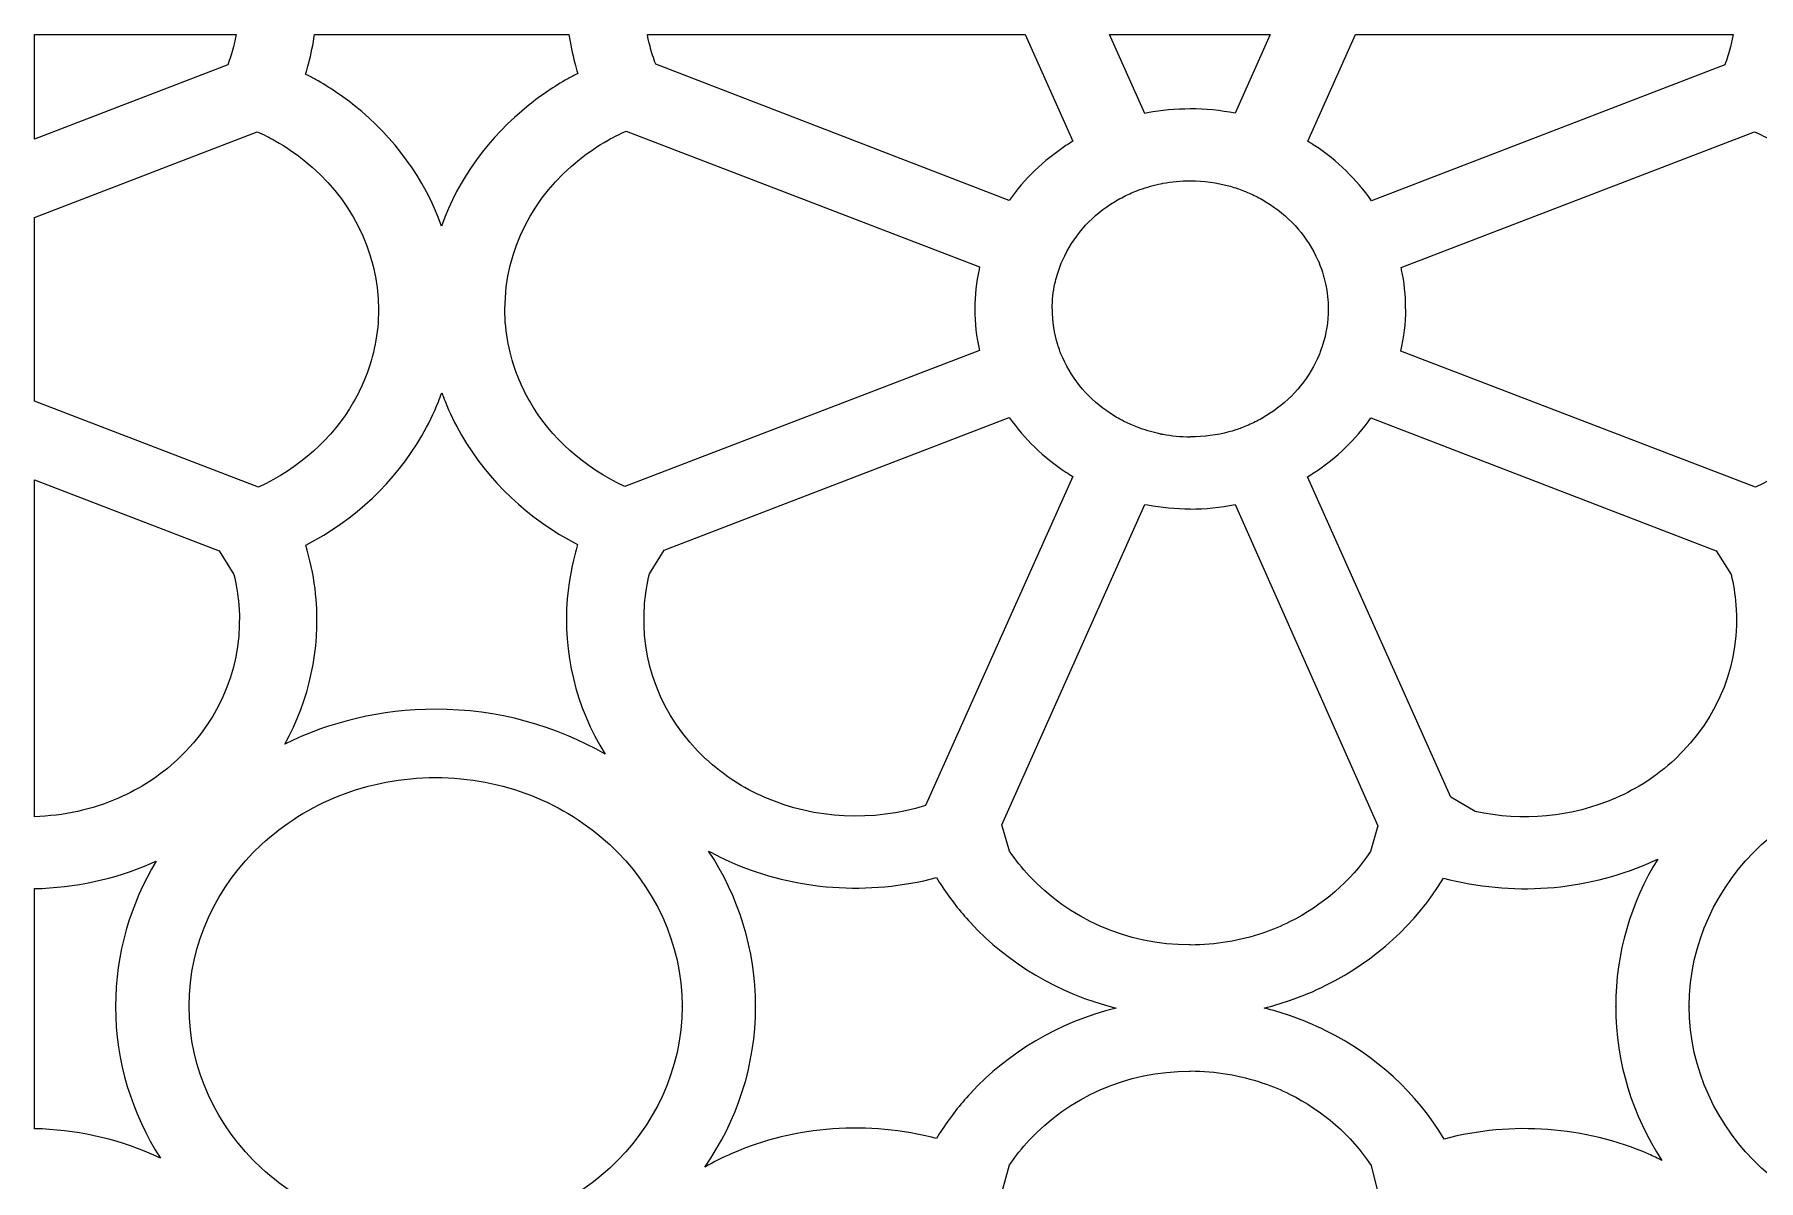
# Model space of a CAD drawing. Header units: millimetres. Extents: x -1200 to 1200, y -590 to 590.
# Drawn here: x -1200 to -592, y 186 to 590 of the extents above; entities that cross this region are included whole.
import ezdxf

# ---------------------------------------------------------------- set-up
doc = ezdxf.new("R2010")
doc.units = ezdxf.units.MM
doc.header["$MEASUREMENT"] = 0
doc.layers.add('Layer 1', color=7, linetype='Continuous')

msp = doc.modelspace()

# ---------------------------------------------------------------- linework, layer by layer
at = {"layer": 'Layer 1', "color": 250, "lineweight": 20}
for points, knots in [([(-1200.05, 552.9903), (-1200.05, 552.9903), (-1131.9126, 579.2144), (-1131.9126, 579.2144), (-1131.139, 581.3197), (-1130.4691, 583.4609), (-1129.9059, 585.6269), (-1129.5353, 587.0516), (-1129.2123, 588.5013), (-1128.9372, 589.9734), (-1128.9372, 589.9734), (-1200.05, 589.9734), (-1200.05, 589.9734), (-1200.05, 589.9734), (-1200.05, 552.9903), (-1200.05, 552.9903)], [0, 0, 0, 0, 0.2, 0.2, 0.2, 0.4, 0.4, 0.4, 0.6, 0.6, 0.6, 0.8, 0.8, 0.8, 1, 1, 1, 1]), ([(-1101.2956, 589.9734), (-1101.7817, 586.5628), (-1102.4741, 583.1216), (-1103.3728, 579.6663), (-1103.6901, 578.446), (-1104.0352, 577.2274), (-1104.4061, 576.0135), (-1103.2228, 575.398), (-1102.0486, 574.762), (-1100.8876, 574.1036), (-1096.0681, 571.3705), (-1091.5097, 568.2882), (-1087.2586, 564.898), (-1073.1604, 553.6556), (-1062.3872, 539.0274), (-1056.4719, 522.4078), (-1050.5744, 539.1216), (-1039.7696, 553.8334), (-1025.6065, 565.1276), (-1021.3548, 568.5182), (-1016.797, 571.6005), (-1011.9774, 574.3332), (-1010.8164, 574.9915), (-1009.6441, 575.6272), (-1008.4608, 576.2427), (-1008.8317, 577.4574), (-1009.1754, 578.676), (-1009.4927, 579.8968), (-1010.3711, 583.2744), (-1011.0525, 586.6383), (-1011.5368, 589.9734), (-1011.5368, 589.9734), (-1101.2956, 589.9734), (-1101.2956, 589.9734)], [0, 0, 0, 0, 0.09090909, 0.09090909, 0.09090909, 0.18181818, 0.18181818, 0.18181818, 0.27272727, 0.27272727, 0.27272727, 0.36363636, 0.36363636, 0.36363636, 0.45454545, 0.45454545, 0.45454545, 0.54545455, 0.54545455, 0.54545455, 0.63636364, 0.63636364, 0.63636364, 0.72727273, 0.72727273, 0.72727273, 0.81818182, 0.81818182, 0.81818182, 0.90909091, 0.90909091, 0.90909091, 1, 1, 1, 1]), ([(-980.9561, 579.4462), (-980.9561, 579.4462), (-856.2485, 531.4489), (-856.2485, 531.4489), (-850.9768, 538.9867), (-844.1769, 545.5482), (-836.25, 550.7576), (-835.4241, 551.3007), (-834.6049, 551.8198), (-833.787, 552.3175), (-833.787, 552.3175), (-850.66, 589.9734), (-850.66, 589.9734), (-850.66, 589.9734), (-983.8848, 589.9734), (-983.8848, 589.9734), (-983.6192, 588.5803), (-983.3109, 587.2073), (-982.9596, 585.857), (-982.3968, 583.6913), (-981.7296, 581.5514), (-980.9561, 579.4462)], [0, 0, 0, 0, 0.14285714, 0.14285714, 0.14285714, 0.28571429, 0.28571429, 0.28571429, 0.42857143, 0.42857143, 0.42857143, 0.57142857, 0.57142857, 0.57142857, 0.71428571, 0.71428571, 0.71428571, 0.85714286, 0.85714286, 0.85714286, 1, 1, 1, 1]), ([(-820.8621, 589.9734), (-820.8621, 589.9734), (-808.4472, 562.125), (-808.4472, 562.125), (-808.4472, 562.125), (-807.4632, 562.3096), (-807.4632, 562.3096), (-802.6031, 563.2189), (-797.5792, 563.6978), (-792.44, 563.6991), (-792.44, 563.6991), (-792.44, 563.7483), (-792.44, 563.7483), (-792.44, 563.7483), (-792.4253, 563.7483), (-792.4253, 563.7483), (-787.0587, 563.7483), (-781.7599, 563.2022), (-776.5921, 562.17), (-776.5921, 562.17), (-764.2436, 589.9734), (-764.2436, 589.9734), (-764.2436, 589.9734), (-820.8621, 589.9734), (-820.8621, 589.9734)], [0, 0, 0, 0, 0.125, 0.125, 0.125, 0.25, 0.25, 0.25, 0.375, 0.375, 0.375, 0.5, 0.5, 0.5, 0.625, 0.625, 0.625, 0.75, 0.75, 0.75, 0.875, 0.875, 0.875, 1, 1, 1, 1]), ([(-728.4845, 531.2643), (-728.4845, 531.2643), (-603.8973, 579.2144), (-603.8973, 579.2144), (-603.1236, 581.3197), (-602.4539, 583.4609), (-601.8906, 585.6269), (-601.5199, 587.0516), (-601.1969, 588.5013), (-600.9217, 589.9734), (-600.9217, 589.9734), (-734.0865, 589.9734), (-734.0865, 589.9734), (-734.0865, 589.9734), (-750.9732, 552.2871), (-750.9732, 552.2871), (-750.112, 551.7663), (-749.2659, 551.2339), (-748.4392, 550.6878), (-740.5312, 545.4673), (-733.7465, 538.8663), (-728.4845, 531.2643)], [0, 0, 0, 0, 0.14285714, 0.14285714, 0.14285714, 0.28571429, 0.28571429, 0.28571429, 0.42857143, 0.42857143, 0.42857143, 0.57142857, 0.57142857, 0.57142857, 0.71428571, 0.71428571, 0.71428571, 0.85714286, 0.85714286, 0.85714286, 1, 1, 1, 1]), ([(-1121.4682, 555.6688), (-1121.4682, 555.6688), (-1200.05, 525.4686), (-1200.05, 525.4686), (-1200.05, 525.4686), (-1200.05, 460.569), (-1200.05, 460.569), (-1200.05, 460.569), (-1121.0369, 430.3167), (-1121.0369, 430.3167), (-1106.7003, 436.8946), (-1094.9365, 447.437), (-1087.486, 460.3558), (-1085.9351, 463.0462), (-1084.5266, 465.9734), (-1083.2797, 469.1229), (-1080.3225, 476.5899), (-1078.7093, 484.5919), (-1078.7088, 492.8754), (-1078.7088, 492.8754), (-1078.7619, 492.8754), (-1078.7619, 492.8754), (-1078.7619, 492.8754), (-1078.7619, 492.8827), (-1078.7619, 492.8827), (-1078.7619, 513.9286), (-1088.9314, 532.7982), (-1105.0188, 545.6266), (-1108.1701, 548.1401), (-1111.5474, 550.4239), (-1115.1171, 552.4482), (-1117.1508, 553.6017), (-1119.271, 554.6755), (-1121.4682, 555.6688)], [0, 0, 0, 0, 0.09090909, 0.09090909, 0.09090909, 0.18181818, 0.18181818, 0.18181818, 0.27272727, 0.27272727, 0.27272727, 0.36363636, 0.36363636, 0.36363636, 0.45454545, 0.45454545, 0.45454545, 0.54545455, 0.54545455, 0.54545455, 0.63636364, 0.63636364, 0.63636364, 0.72727273, 0.72727273, 0.72727273, 0.81818182, 0.81818182, 0.81818182, 0.90909091, 0.90909091, 0.90909091, 1, 1, 1, 1]), ([(-866.7113, 507.9795), (-866.7113, 507.9795), (-991.3981, 555.8988), (-991.3981, 555.8988), (-993.596, 554.9055), (-995.714, 553.8313), (-997.7479, 552.6782), (-1001.3176, 550.6535), (-1004.6954, 548.3696), (-1007.8462, 545.8562), (-1023.9341, 533.0278), (-1034.1036, 514.1586), (-1034.1036, 493.1131), (-1034.1036, 493.1131), (-1034.1036, 493.105), (-1034.1036, 493.105), (-1034.1036, 493.105), (-1034.1567, 493.105), (-1034.1567, 493.105), (-1034.1562, 484.8224), (-1032.543, 476.8199), (-1029.5858, 469.3533), (-1028.3389, 466.2034), (-1026.9304, 463.2766), (-1025.3795, 460.5863), (-1017.9295, 447.667), (-1006.1666, 437.1241), (-991.829, 430.5459), (-991.829, 430.5459), (-866.7412, 478.4386), (-866.7412, 478.4386), (-867.8573, 483.244), (-868.4454, 488.1736), (-868.4454, 493.1654), (-868.4454, 493.1654), (-868.4454, 493.1791), (-868.4454, 493.1791), (-868.4454, 493.1791), (-868.3923, 493.1791), (-868.3923, 493.1791), (-868.391, 497.9369), (-867.8776, 502.5924), (-866.9022, 507.0968), (-866.9022, 507.0968), (-866.7113, 507.9795), (-866.7113, 507.9795)], [0, 0, 0, 0, 0.06666667, 0.06666667, 0.06666667, 0.13333333, 0.13333333, 0.13333333, 0.2, 0.2, 0.2, 0.26666667, 0.26666667, 0.26666667, 0.33333333, 0.33333333, 0.33333333, 0.4, 0.4, 0.4, 0.46666667, 0.46666667, 0.46666667, 0.53333333, 0.53333333, 0.53333333, 0.6, 0.6, 0.6, 0.66666667, 0.66666667, 0.66666667, 0.73333333, 0.73333333, 0.73333333, 0.8, 0.8, 0.8, 0.86666667, 0.86666667, 0.86666667, 0.93333333, 0.93333333, 0.93333333, 1, 1, 1, 1]), ([(-593.4529, 555.6688), (-593.4529, 555.6688), (-718.0613, 507.7799), (-718.0613, 507.7799), (-717.9603, 507.3679), (-717.8957, 507.1053), (-717.8713, 506.9901), (-717.8713, 506.9901), (-717.8713, 506.9404), (-717.8713, 506.9404), (-716.9462, 502.6254), (-716.4592, 498.026), (-716.4578, 493.1791), (-716.4578, 493.1791), (-716.4047, 493.1791), (-716.4047, 493.1791), (-716.4047, 493.1791), (-716.4047, 493.1654), (-716.4047, 493.1654), (-716.4047, 488.082), (-717.0072, 483.0812), (-718.147, 478.2244), (-718.147, 478.2244), (-593.0215, 430.3167), (-593.0215, 430.3167), (-578.6849, 436.8946), (-566.9211, 447.437), (-559.4707, 460.3558), (-557.9196, 463.0462), (-556.5112, 465.9734), (-555.2642, 469.1229), (-552.3072, 476.5899), (-550.6939, 484.5919), (-550.6934, 492.8754), (-550.6934, 492.8754), (-550.7465, 492.8754), (-550.7465, 492.8754), (-550.7465, 492.8754), (-550.7465, 492.8827), (-550.7465, 492.8827), (-550.7465, 513.9286), (-560.9159, 532.7982), (-577.0034, 545.6266), (-580.1547, 548.1401), (-583.5321, 550.4239), (-587.1018, 552.4482), (-589.1353, 553.6017), (-591.2555, 554.6755), (-593.4529, 555.6688)], [0, 0, 0, 0, 0.0625, 0.0625, 0.0625, 0.125, 0.125, 0.125, 0.1875, 0.1875, 0.1875, 0.25, 0.25, 0.25, 0.3125, 0.3125, 0.3125, 0.375, 0.375, 0.375, 0.4375, 0.4375, 0.4375, 0.5, 0.5, 0.5, 0.5625, 0.5625, 0.5625, 0.625, 0.625, 0.625, 0.6875, 0.6875, 0.6875, 0.75, 0.75, 0.75, 0.8125, 0.8125, 0.8125, 0.875, 0.875, 0.875, 0.9375, 0.9375, 0.9375, 1, 1, 1, 1]), ([(-838.361, 478.1927), (-838.2142, 477.8038), (-838.0643, 477.4226), (-837.9117, 477.0499), (-837.9117, 477.0499), (-837.3922, 475.887), (-837.3922, 475.887), (-833.8293, 467.9098), (-827.934, 461.1058), (-820.522, 456.2344), (-819.1877, 455.3577), (-817.6682, 454.4792), (-815.971, 453.6049), (-814.6437, 452.9213), (-813.1845, 452.26), (-811.5957, 451.6303), (-811.5957, 451.6303), (-811.5454, 451.6111), (-811.5454, 451.6111), (-811.5454, 451.6111), (-811.4901, 451.5897), (-811.4901, 451.5897), (-811.4901, 451.5897), (-811.0665, 451.4265), (-811.0665, 451.4265), (-808.6926, 450.5111), (-806.2052, 449.7624), (-803.6249, 449.1992), (-802.3503, 448.9207), (-802.3803, 448.9053), (-802.1136, 448.8556), (-798.9913, 448.2714), (-795.7557, 447.9634), (-792.44, 447.963), (-792.44, 447.963), (-792.44, 448.0127), (-792.44, 448.0127), (-792.44, 448.0127), (-792.4253, 448.0127), (-792.4253, 448.0127), (-787.5845, 448.0127), (-783.0221, 448.623), (-778.8148, 449.7585), (-778.0739, 449.9586), (-777.2422, 450.2091), (-776.3217, 450.5081), (-775.6546, 450.7253), (-775.0125, 450.9484), (-774.3934, 451.1763), (-774.3934, 451.1763), (-773.8739, 451.3832), (-773.8739, 451.3832), (-773.8739, 451.3832), (-773.8671, 451.3858), (-773.8671, 451.3858), (-773.8671, 451.3858), (-773.7604, 451.4355), (-773.7604, 451.4355), (-772.1154, 452.0707), (-770.4998, 452.7963), (-768.9235, 453.6045), (-767.3808, 454.3952), (-765.8815, 455.2681), (-764.4338, 456.2152), (-756.9941, 461.0827), (-751.0946, 467.8246), (-747.5443, 475.6904), (-747.5443, 475.6904), (-747.4944, 475.8001), (-747.4944, 475.8001), (-747.4944, 475.8001), (-747.4958, 475.8005), (-747.4958, 475.8005), (-747.159, 476.5509), (-746.8439, 477.3082), (-746.5538, 478.0694), (-746.2155, 478.9556), (-745.9379, 479.7385), (-745.7252, 480.411), (-744.4691, 484.3799), (-743.7936, 488.6572), (-743.7936, 493.1654), (-743.7936, 493.1654), (-743.7936, 493.1791), (-743.7936, 493.1791), (-743.7936, 493.1791), (-743.7402, 493.1791), (-743.7402, 493.1791), (-743.7407, 496.0694), (-744.0773, 499.0318), (-744.7163, 502.0253), (-744.7163, 502.0253), (-744.726, 502.0232), (-744.726, 502.0232), (-744.726, 502.0232), (-745.0318, 503.4555), (-745.0318, 503.4555), (-745.6306, 505.849), (-746.413, 508.126), (-747.3592, 510.2698), (-747.3592, 510.2698), (-747.3951, 510.3521), (-747.3951, 510.3521), (-750.9175, 518.2915), (-756.8174, 525.1033), (-764.2737, 530.0265), (-765.7541, 531.0039), (-767.2591, 531.8901), (-768.7791, 532.6761), (-770.1313, 533.3751), (-771.7515, 534.0947), (-773.6373, 534.8289), (-773.6373, 534.8289), (-773.6252, 534.8546), (-773.6252, 534.8546), (-773.6252, 534.8546), (-775.3793, 535.5056), (-775.3793, 535.5056), (-775.6884, 535.6127), (-776.0016, 535.719), (-776.3214, 535.823), (-777.2417, 536.122), (-778.0734, 536.3726), (-778.8143, 536.5726), (-783.0221, 537.7081), (-787.5845, 538.3185), (-792.4253, 538.3185), (-792.4253, 538.3185), (-792.44, 538.3185), (-792.44, 538.3185), (-792.44, 538.3185), (-792.44, 538.3682), (-792.44, 538.3682), (-795.7552, 538.3677), (-798.9905, 538.0598), (-802.1136, 537.4751), (-802.4015, 537.4216), (-802.341, 537.4121), (-803.6249, 537.132), (-806.2047, 536.5692), (-808.6926, 535.8196), (-811.067, 534.9043), (-811.067, 534.9043), (-811.2857, 534.8199), (-811.2857, 534.8199), (-812.9954, 534.1534), (-814.5584, 533.4535), (-815.9719, 532.7258), (-817.6686, 531.852), (-819.1882, 530.9731), (-820.5223, 530.0963), (-827.934, 525.2249), (-833.8288, 518.4213), (-837.3922, 510.4437), (-837.3922, 510.4437), (-837.896, 509.3164), (-837.896, 509.3164), (-838.6396, 507.4972), (-839.2726, 505.5659), (-839.7873, 503.5288), (-840.091, 502.3282), (-840.0997, 502.3851), (-840.155, 502.1303), (-840.7798, 499.2429), (-841.1096, 496.2489), (-841.11, 493.1791), (-841.11, 493.1791), (-841.0565, 493.1791), (-841.0565, 493.1791), (-841.0565, 493.1791), (-841.0565, 493.1654), (-841.0565, 493.1654), (-841.0565, 488.6662), (-840.3967, 484.4236), (-839.17, 480.5104), (-838.9547, 479.8225), (-838.6835, 479.0472), (-838.361, 478.1927)], [0, 0, 0, 0, 0.01694915, 0.01694915, 0.01694915, 0.03389831, 0.03389831, 0.03389831, 0.05084746, 0.05084746, 0.05084746, 0.06779661, 0.06779661, 0.06779661, 0.08474576, 0.08474576, 0.08474576, 0.10169492, 0.10169492, 0.10169492, 0.11864407, 0.11864407, 0.11864407, 0.13559322, 0.13559322, 0.13559322, 0.15254237, 0.15254237, 0.15254237, 0.16949153, 0.16949153, 0.16949153, 0.18644068, 0.18644068, 0.18644068, 0.20338983, 0.20338983, 0.20338983, 0.22033898, 0.22033898, 0.22033898, 0.23728814, 0.23728814, 0.23728814, 0.25423729, 0.25423729, 0.25423729, 0.27118644, 0.27118644, 0.27118644, 0.28813559, 0.28813559, 0.28813559, 0.30508475, 0.30508475, 0.30508475, 0.3220339, 0.3220339, 0.3220339, 0.33898305, 0.33898305, 0.33898305, 0.3559322, 0.3559322, 0.3559322, 0.37288136, 0.37288136, 0.37288136, 0.38983051, 0.38983051, 0.38983051, 0.40677966, 0.40677966, 0.40677966, 0.42372881, 0.42372881, 0.42372881, 0.44067797, 0.44067797, 0.44067797, 0.45762712, 0.45762712, 0.45762712, 0.47457627, 0.47457627, 0.47457627, 0.49152542, 0.49152542, 0.49152542, 0.50847458, 0.50847458, 0.50847458, 0.52542373, 0.52542373, 0.52542373, 0.54237288, 0.54237288, 0.54237288, 0.55932203, 0.55932203, 0.55932203, 0.57627119, 0.57627119, 0.57627119, 0.59322034, 0.59322034, 0.59322034, 0.61016949, 0.61016949, 0.61016949, 0.62711864, 0.62711864, 0.62711864, 0.6440678, 0.6440678, 0.6440678, 0.66101695, 0.66101695, 0.66101695, 0.6779661, 0.6779661, 0.6779661, 0.69491525, 0.69491525, 0.69491525, 0.71186441, 0.71186441, 0.71186441, 0.72881356, 0.72881356, 0.72881356, 0.74576271, 0.74576271, 0.74576271, 0.76271186, 0.76271186, 0.76271186, 0.77966102, 0.77966102, 0.77966102, 0.79661017, 0.79661017, 0.79661017, 0.81355932, 0.81355932, 0.81355932, 0.83050847, 0.83050847, 0.83050847, 0.84745763, 0.84745763, 0.84745763, 0.86440678, 0.86440678, 0.86440678, 0.88135593, 0.88135593, 0.88135593, 0.89830508, 0.89830508, 0.89830508, 0.91525424, 0.91525424, 0.91525424, 0.93220339, 0.93220339, 0.93220339, 0.94915254, 0.94915254, 0.94915254, 0.96610169, 0.96610169, 0.96610169, 0.98305085, 0.98305085, 0.98305085, 1, 1, 1, 1]), ([(-1056.3908, 463.6214), (-1056.7736, 462.5317), (-1057.1787, 461.4523), (-1057.6027, 460.3815), (-1059.185, 456.3861), (-1061.1313, 452.3941), (-1063.4145, 448.4359), (-1072.7522, 432.2425), (-1087.0261, 418.8062), (-1104.3918, 409.8071), (-1104.0264, 408.609), (-1103.6855, 407.4084), (-1103.3728, 406.2044), (-1102.0165, 400.9895), (-1101.1297, 395.8071), (-1100.7136, 390.7126), (-1099.2845, 373.2064), (-1102.9737, 355.4744), (-1111.8052, 339.619), (-1095.9578, 347.4852), (-1077.8406, 351.9489), (-1058.5867, 351.9493), (-1058.5867, 351.9493), (-1058.5867, 351.9964), (-1058.5867, 351.9964), (-1058.5867, 351.9964), (-1058.5834, 351.9964), (-1058.5834, 351.9964), (-1058.5834, 351.9964), (-1058.5766, 351.9964), (-1058.5766, 351.9964), (-1058.5766, 351.9964), (-1058.5766, 351.9493), (-1058.5766, 351.9493), (-1036.6183, 351.948), (-1016.1354, 346.1437), (-998.8163, 336.1054), (-1009.2571, 352.8963), (-1013.6927, 372.0567), (-1012.1519, 390.9413), (-1011.7367, 396.035), (-1010.8495, 401.2174), (-1009.4937, 406.4331), (-1009.181, 407.638), (-1008.8428, 408.8386), (-1008.4773, 410.0375), (-1025.8416, 419.0371), (-1040.1133, 432.4729), (-1049.451, 448.6655), (-1051.7342, 452.6245), (-1053.6805, 456.6161), (-1055.2628, 460.612), (-1055.6568, 461.6074), (-1056.0323, 462.6101), (-1056.3908, 463.6214)], [0, 0, 0, 0, 0.05555556, 0.05555556, 0.05555556, 0.11111111, 0.11111111, 0.11111111, 0.16666667, 0.16666667, 0.16666667, 0.22222222, 0.22222222, 0.22222222, 0.27777778, 0.27777778, 0.27777778, 0.33333333, 0.33333333, 0.33333333, 0.38888889, 0.38888889, 0.38888889, 0.44444444, 0.44444444, 0.44444444, 0.5, 0.5, 0.5, 0.55555556, 0.55555556, 0.55555556, 0.61111111, 0.61111111, 0.61111111, 0.66666667, 0.66666667, 0.66666667, 0.72222222, 0.72222222, 0.72222222, 0.77777778, 0.77777778, 0.77777778, 0.83333333, 0.83333333, 0.83333333, 0.88888889, 0.88888889, 0.88888889, 0.94444444, 0.94444444, 0.94444444, 1, 1, 1, 1]), ([(-977.9298, 408.0496), (-977.9298, 408.0496), (-983.152, 399.7199), (-983.152, 399.7199), (-983.9971, 396.2924), (-984.5697, 392.7257), (-984.8695, 389.0533), (-986.4767, 369.3587), (-979.3243, 349.3249), (-963.3426, 334.4898), (-963.3426, 334.4898), (-963.2895, 334.4898), (-963.2895, 334.4898), (-963.2895, 334.4898), (-963.2767, 334.4778), (-963.2767, 334.4778), (-963.2767, 334.4778), (-963.3035, 334.4529), (-963.3035, 334.4529), (-960.13, 331.5103), (-956.8162, 328.9288), (-953.4015, 326.7079), (-949.9895, 324.4879), (-946.3242, 322.5308), (-942.4579, 320.8419), (-924.7531, 313.1059), (-904.3546, 312.1751), (-885.766, 318.0064), (-885.766, 318.0064), (-833.787, 434.011), (-833.787, 434.011), (-834.6044, 434.5088), (-835.4241, 435.03), (-836.2495, 435.5732), (-844.1773, 440.7829), (-850.9782, 447.3423), (-856.2499, 454.8809), (-856.2499, 454.8809), (-977.9298, 408.0496), (-977.9298, 408.0496)], [0, 0, 0, 0, 0.07692308, 0.07692308, 0.07692308, 0.15384615, 0.15384615, 0.15384615, 0.23076923, 0.23076923, 0.23076923, 0.30769231, 0.30769231, 0.30769231, 0.38461538, 0.38461538, 0.38461538, 0.46153846, 0.46153846, 0.46153846, 0.53846154, 0.53846154, 0.53846154, 0.61538462, 0.61538462, 0.61538462, 0.69230769, 0.69230769, 0.69230769, 0.76923077, 0.76923077, 0.76923077, 0.84615385, 0.84615385, 0.84615385, 0.92307692, 0.92307692, 0.92307692, 1, 1, 1, 1]), ([(-606.92, 407.8196), (-606.92, 407.8196), (-728.7216, 454.698), (-728.7216, 454.698), (-734.0131, 447.1603), (-740.8062, 440.6227), (-748.7063, 435.4537), (-749.5012, 434.9332), (-750.3098, 434.4257), (-751.1292, 433.9322), (-751.1292, 433.9322), (-700.5152, 320.9768), (-700.5152, 320.9768), (-700.5152, 320.9768), (-691.9391, 315.8827), (-691.9391, 315.8827), (-675.3693, 312.2895), (-657.8527, 313.8576), (-642.3927, 320.6128), (-638.5258, 322.3021), (-634.8598, 324.2587), (-631.4487, 326.4783), (-628.0334, 328.6992), (-624.7198, 331.2799), (-621.5468, 334.2225), (-621.5468, 334.2225), (-621.5736, 334.2473), (-621.5736, 334.2473), (-621.5736, 334.2473), (-621.5606, 334.2589), (-621.5606, 334.2589), (-605.547, 349.1262), (-598.3748, 369.1587), (-599.9807, 388.825), (-600.2806, 392.4962), (-600.8544, 396.0628), (-601.7, 399.489), (-601.7, 399.489), (-606.92, 407.8196), (-606.92, 407.8196)], [0, 0, 0, 0, 0.07692308, 0.07692308, 0.07692308, 0.15384615, 0.15384615, 0.15384615, 0.23076923, 0.23076923, 0.23076923, 0.30769231, 0.30769231, 0.30769231, 0.38461538, 0.38461538, 0.38461538, 0.46153846, 0.46153846, 0.46153846, 0.53846154, 0.53846154, 0.53846154, 0.61538462, 0.61538462, 0.61538462, 0.69230769, 0.69230769, 0.69230769, 0.76923077, 0.76923077, 0.76923077, 0.84615385, 0.84615385, 0.84615385, 0.92307692, 0.92307692, 0.92307692, 1, 1, 1, 1]), ([(-1134.9352, 407.8196), (-1134.9352, 407.8196), (-1200.05, 432.8806), (-1200.05, 432.8806), (-1200.05, 432.8806), (-1200.05, 314.0433), (-1200.05, 314.0433), (-1189.8601, 314.3399), (-1179.758, 316.5274), (-1170.4081, 320.6128), (-1166.5413, 322.3021), (-1162.875, 324.2587), (-1159.464, 326.4783), (-1156.0488, 328.6992), (-1152.7351, 331.2799), (-1149.562, 334.2225), (-1149.562, 334.2225), (-1149.5888, 334.2473), (-1149.5888, 334.2473), (-1149.5888, 334.2473), (-1149.576, 334.2589), (-1149.576, 334.2589), (-1133.5624, 349.1262), (-1126.3901, 369.1587), (-1127.996, 388.825), (-1128.2958, 392.4962), (-1128.8697, 396.0628), (-1129.7154, 399.489), (-1129.7154, 399.489), (-1134.9352, 407.8196), (-1134.9352, 407.8196)], [0, 0, 0, 0, 0.1, 0.1, 0.1, 0.2, 0.2, 0.2, 0.3, 0.3, 0.3, 0.4, 0.4, 0.4, 0.5, 0.5, 0.5, 0.6, 0.6, 0.6, 0.7, 0.7, 0.7, 0.8, 0.8, 0.8, 0.9, 0.9, 0.9, 1, 1, 1, 1]), ([(-728.8563, 301.7256), (-728.8563, 301.7256), (-726.2402, 310.7895), (-726.2402, 310.7895), (-726.2402, 310.7895), (-776.5921, 424.1599), (-776.5921, 424.1599), (-781.7599, 423.1268), (-787.0582, 422.5828), (-792.4253, 422.5828), (-792.4253, 422.5828), (-792.44, 422.5828), (-792.44, 422.5828), (-792.44, 422.5828), (-792.44, 422.6321), (-792.44, 422.6321), (-797.5787, 422.6334), (-802.6031, 423.1122), (-807.4632, 424.0211), (-807.4632, 424.0211), (-808.4468, 424.2057), (-808.4468, 424.2057), (-808.4468, 424.2057), (-858.8493, 311.1484), (-858.8493, 311.1484), (-858.8493, 311.1484), (-856.1266, 301.9034), (-856.1266, 301.9034), (-854.059, 298.837), (-851.75, 295.9273), (-849.2265, 293.1997), (-835.4098, 278.2626), (-815.0866, 268.8214), (-792.4193, 268.8214), (-792.4193, 268.8214), (-792.411, 268.8214), (-792.411, 268.8214), (-792.411, 268.8214), (-792.411, 268.7717), (-792.411, 268.7717), (-783.4899, 268.7722), (-774.8719, 270.2705), (-766.8291, 273.0152), (-763.4369, 274.1734), (-760.2847, 275.4802), (-757.3866, 276.9211), (-745.7534, 282.704), (-735.9114, 291.2873), (-728.8563, 301.7256)], [0, 0, 0, 0, 0.0625, 0.0625, 0.0625, 0.125, 0.125, 0.125, 0.1875, 0.1875, 0.1875, 0.25, 0.25, 0.25, 0.3125, 0.3125, 0.3125, 0.375, 0.375, 0.375, 0.4375, 0.4375, 0.4375, 0.5, 0.5, 0.5, 0.5625, 0.5625, 0.5625, 0.625, 0.625, 0.625, 0.6875, 0.6875, 0.6875, 0.75, 0.75, 0.75, 0.8125, 0.8125, 0.8125, 0.875, 0.875, 0.875, 0.9375, 0.9375, 0.9375, 1, 1, 1, 1]), ([(-971.7018, 247.1523), (-971.7018, 247.1523), (-971.7018, 247.1553), (-971.7018, 247.1553), (-971.7018, 247.1553), (-971.6511, 247.1553), (-971.6511, 247.1553), (-971.6516, 269.3949), (-981.3984, 289.5645), (-997.1524, 304.1911), (-1012.9047, 318.8168), (-1034.6258, 327.8657), (-1058.5766, 327.8669), (-1058.5766, 327.8669), (-1058.5766, 327.8198), (-1058.5766, 327.8198), (-1058.5766, 327.8198), (-1058.5834, 327.8198), (-1058.5834, 327.8198), (-1058.5834, 327.8198), (-1058.5867, 327.8198), (-1058.5867, 327.8198), (-1058.5867, 327.8198), (-1058.5867, 327.8669), (-1058.5867, 327.8669), (-1082.5392, 327.8665), (-1104.2631, 318.8168), (-1120.0165, 304.1894), (-1135.7684, 289.5632), (-1145.5144, 269.3958), (-1145.5158, 247.1587), (-1145.5158, 247.1587), (-1145.4651, 247.1587), (-1145.4651, 247.1587), (-1145.4651, 247.1587), (-1145.4651, 247.1523), (-1145.4651, 247.1523), (-1145.4651, 247.1523), (-1145.4651, 247.1493), (-1145.4651, 247.1493), (-1145.4651, 247.1493), (-1145.5158, 247.1493), (-1145.5158, 247.1493), (-1145.5153, 224.91), (-1135.7684, 204.7405), (-1120.0141, 190.1139), (-1104.2617, 175.4886), (-1082.5406, 166.4397), (-1058.5904, 166.4385), (-1058.5904, 166.4385), (-1058.5904, 166.4856), (-1058.5904, 166.4856), (-1058.5904, 166.4856), (-1058.5834, 166.4856), (-1058.5834, 166.4856), (-1058.5834, 166.4856), (-1058.5802, 166.4856), (-1058.5802, 166.4856), (-1058.5802, 166.4856), (-1058.5802, 166.4385), (-1058.5802, 166.4385), (-1034.6272, 166.4389), (-1012.9038, 175.4886), (-997.15, 190.1156), (-981.3976, 204.7417), (-971.6524, 224.9087), (-971.6511, 247.1458), (-971.6511, 247.1458), (-971.7018, 247.1458), (-971.7018, 247.1458), (-971.7018, 247.1458), (-971.7018, 247.1523), (-971.7018, 247.1523)], [0, 0, 0, 0, 0.04166667, 0.04166667, 0.04166667, 0.08333333, 0.08333333, 0.08333333, 0.125, 0.125, 0.125, 0.16666667, 0.16666667, 0.16666667, 0.20833333, 0.20833333, 0.20833333, 0.25, 0.25, 0.25, 0.29166667, 0.29166667, 0.29166667, 0.33333333, 0.33333333, 0.33333333, 0.375, 0.375, 0.375, 0.41666667, 0.41666667, 0.41666667, 0.45833333, 0.45833333, 0.45833333, 0.5, 0.5, 0.5, 0.54166667, 0.54166667, 0.54166667, 0.58333333, 0.58333333, 0.58333333, 0.625, 0.625, 0.625, 0.66666667, 0.66666667, 0.66666667, 0.70833333, 0.70833333, 0.70833333, 0.75, 0.75, 0.75, 0.79166667, 0.79166667, 0.79166667, 0.83333333, 0.83333333, 0.83333333, 0.875, 0.875, 0.875, 0.91666667, 0.91666667, 0.91666667, 0.95833333, 0.95833333, 0.95833333, 1, 1, 1, 1]), ([(-442.6111, 247.1523), (-442.6111, 247.1523), (-442.6111, 247.1553), (-442.6111, 247.1553), (-442.6111, 247.1553), (-442.5604, 247.1553), (-442.5604, 247.1553), (-442.5609, 269.3949), (-452.3078, 289.5645), (-468.0616, 304.1911), (-483.814, 318.8168), (-505.5351, 327.8657), (-529.4858, 327.8669), (-529.4858, 327.8669), (-529.4858, 327.8198), (-529.4858, 327.8198), (-529.4858, 327.8198), (-529.4928, 327.8198), (-529.4928, 327.8198), (-529.4928, 327.8198), (-529.496, 327.8198), (-529.496, 327.8198), (-529.496, 327.8198), (-529.496, 327.8669), (-529.496, 327.8669), (-553.4485, 327.8665), (-575.1724, 318.8168), (-590.9257, 304.1894), (-606.6778, 289.5632), (-616.4238, 269.3958), (-616.425, 247.1587), (-616.425, 247.1587), (-616.3743, 247.1587), (-616.3743, 247.1587), (-616.3743, 247.1587), (-616.3743, 247.1523), (-616.3743, 247.1523), (-616.3743, 247.1523), (-616.3743, 247.1493), (-616.3743, 247.1493), (-616.3743, 247.1493), (-616.425, 247.1493), (-616.425, 247.1493), (-616.4246, 224.91), (-606.6778, 204.7405), (-590.9233, 190.1139), (-575.171, 175.4886), (-553.4499, 166.4397), (-529.4996, 166.4385), (-529.4996, 166.4385), (-529.4996, 166.4856), (-529.4996, 166.4856), (-529.4996, 166.4856), (-529.4928, 166.4856), (-529.4928, 166.4856), (-529.4928, 166.4856), (-529.4895, 166.4856), (-529.4895, 166.4856), (-529.4895, 166.4856), (-529.4895, 166.4385), (-529.4895, 166.4385), (-505.5365, 166.4389), (-483.813, 175.4886), (-468.0592, 190.1156), (-452.3069, 204.7417), (-442.5618, 224.9087), (-442.5604, 247.1458), (-442.5604, 247.1458), (-442.6111, 247.1458), (-442.6111, 247.1458), (-442.6111, 247.1458), (-442.6111, 247.1523), (-442.6111, 247.1523)], [0, 0, 0, 0, 0.04166667, 0.04166667, 0.04166667, 0.08333333, 0.08333333, 0.08333333, 0.125, 0.125, 0.125, 0.16666667, 0.16666667, 0.16666667, 0.20833333, 0.20833333, 0.20833333, 0.25, 0.25, 0.25, 0.29166667, 0.29166667, 0.29166667, 0.33333333, 0.33333333, 0.33333333, 0.375, 0.375, 0.375, 0.41666667, 0.41666667, 0.41666667, 0.45833333, 0.45833333, 0.45833333, 0.5, 0.5, 0.5, 0.54166667, 0.54166667, 0.54166667, 0.58333333, 0.58333333, 0.58333333, 0.625, 0.625, 0.625, 0.66666667, 0.66666667, 0.66666667, 0.70833333, 0.70833333, 0.70833333, 0.75, 0.75, 0.75, 0.79166667, 0.79166667, 0.79166667, 0.83333333, 0.83333333, 0.83333333, 0.875, 0.875, 0.875, 0.91666667, 0.91666667, 0.91666667, 0.95833333, 0.95833333, 0.95833333, 1, 1, 1, 1]), ([(-1157.0877, 298.4078), (-1157.6395, 298.1546), (-1158.1926, 297.9079), (-1158.7467, 297.6659), (-1171.7797, 291.9713), (-1185.8697, 288.9772), (-1200.05, 288.6744), (-1200.05, 288.6744), (-1200.05, 203.978), (-1200.05, 203.978), (-1185.8696, 203.6761), (-1171.7796, 200.6823), (-1158.7467, 194.9878), (-1157.7073, 194.5338), (-1156.6693, 194.0584), (-1155.6377, 193.5649), (-1165.6804, 209.2349), (-1171.453, 227.5597), (-1171.4535, 247.1493), (-1171.4535, 247.1493), (-1171.5042, 247.1493), (-1171.5042, 247.1493), (-1171.5042, 247.1493), (-1171.5042, 247.1523), (-1171.5042, 247.1523), (-1171.5042, 247.1523), (-1171.5042, 247.1587), (-1171.5042, 247.1587), (-1171.5042, 247.1587), (-1171.4535, 247.1587), (-1171.4535, 247.1587), (-1171.452, 265.7841), (-1166.233, 283.2638), (-1157.0877, 298.4078)], [0, 0, 0, 0, 0.09090909, 0.09090909, 0.09090909, 0.18181818, 0.18181818, 0.18181818, 0.27272727, 0.27272727, 0.27272727, 0.36363636, 0.36363636, 0.36363636, 0.45454545, 0.45454545, 0.45454545, 0.54545455, 0.54545455, 0.54545455, 0.63636364, 0.63636364, 0.63636364, 0.72727273, 0.72727273, 0.72727273, 0.81818182, 0.81818182, 0.81818182, 0.90909091, 0.90909091, 0.90909091, 1, 1, 1, 1]), ([(-963.5876, 190.4716), (-960.4736, 192.2393), (-957.3135, 193.8219), (-954.1188, 195.2179), (-931.5465, 205.0797), (-905.8082, 206.8418), (-881.917, 200.5493), (-881.2661, 201.6257), (-880.5921, 202.6931), (-879.8975, 203.7493), (-876.9536, 208.2241), (-873.634, 212.4564), (-869.9821, 216.4034), (-856.6106, 230.8595), (-838.7932, 241.5467), (-818.5489, 246.5556), (-838.7932, 251.5645), (-856.6106, 262.2543), (-869.9821, 276.7104), (-873.634, 280.6574), (-876.9536, 284.8897), (-879.8975, 289.3645), (-880.5921, 290.4207), (-881.2666, 291.4864), (-881.917, 292.5628), (-905.8082, 286.2698), (-931.5475, 288.0328), (-954.1193, 297.8951), (-956.8725, 299.0978), (-959.5998, 300.4381), (-962.2945, 301.9171), (-951.779, 285.9901), (-945.7139, 267.2383), (-945.7134, 247.1553), (-945.7134, 247.1553), (-945.6627, 247.1553), (-945.6627, 247.1553), (-945.6627, 247.1553), (-945.6627, 247.1523), (-945.6627, 247.1523), (-945.6627, 247.1523), (-945.6627, 247.1458), (-945.6627, 247.1458), (-945.6627, 247.1458), (-945.7134, 247.1458), (-945.7134, 247.1458), (-945.7149, 226.2541), (-952.2777, 206.8003), (-963.5876, 190.4716)], [0, 0, 0, 0, 0.0625, 0.0625, 0.0625, 0.125, 0.125, 0.125, 0.1875, 0.1875, 0.1875, 0.25, 0.25, 0.25, 0.3125, 0.3125, 0.3125, 0.375, 0.375, 0.375, 0.4375, 0.4375, 0.4375, 0.5, 0.5, 0.5, 0.5625, 0.5625, 0.5625, 0.625, 0.625, 0.625, 0.6875, 0.6875, 0.6875, 0.75, 0.75, 0.75, 0.8125, 0.8125, 0.8125, 0.875, 0.875, 0.875, 0.9375, 0.9375, 0.9375, 1, 1, 1, 1]), ([(-627.5679, 299.1124), (-628.618, 298.6091), (-629.6735, 298.1281), (-630.7313, 297.6659), (-653.352, 287.7822), (-679.1563, 286.0312), (-703.0912, 292.3731), (-712.7833, 276.3587), (-727.1946, 263.1979), (-744.5483, 254.5709), (-748.8115, 252.4511), (-753.111, 250.644), (-757.4144, 249.1748), (-760.334, 248.1781), (-763.3215, 247.303), (-766.3668, 246.556), (-763.3215, 245.809), (-760.334, 244.9357), (-757.4144, 243.939), (-753.111, 242.4698), (-748.8115, 240.6627), (-744.5483, 238.5429), (-727.0512, 229.8444), (-712.5448, 216.5341), (-702.8524, 200.3407), (-678.9842, 206.6075), (-653.2763, 204.8385), (-630.7313, 194.9878), (-629.1632, 194.303), (-627.6021, 193.5718), (-626.052, 192.7969), (-636.4006, 208.6348), (-642.3623, 227.2393), (-642.3627, 247.1493), (-642.3627, 247.1493), (-642.4134, 247.1493), (-642.4134, 247.1493), (-642.4134, 247.1493), (-642.4134, 247.1523), (-642.4134, 247.1523), (-642.4134, 247.1523), (-642.4134, 247.1587), (-642.4134, 247.1587), (-642.4134, 247.1587), (-642.3627, 247.1587), (-642.3627, 247.1587), (-642.3613, 266.0737), (-636.9795, 283.8069), (-627.5679, 299.1124)], [0, 0, 0, 0, 0.0625, 0.0625, 0.0625, 0.125, 0.125, 0.125, 0.1875, 0.1875, 0.1875, 0.25, 0.25, 0.25, 0.3125, 0.3125, 0.3125, 0.375, 0.375, 0.375, 0.4375, 0.4375, 0.4375, 0.5, 0.5, 0.5, 0.5625, 0.5625, 0.5625, 0.625, 0.625, 0.625, 0.6875, 0.6875, 0.6875, 0.75, 0.75, 0.75, 0.8125, 0.8125, 0.8125, 0.875, 0.875, 0.875, 0.9375, 0.9375, 0.9375, 1, 1, 1, 1]), ([(-726.3887, 181.9889), (-726.3887, 181.9889), (-728.6122, 191.0237), (-728.6122, 191.0237), (-735.6835, 201.6265), (-745.6182, 210.3421), (-757.3866, 216.1927), (-760.2842, 217.6332), (-763.4369, 218.9404), (-766.8291, 220.0986), (-774.8719, 222.8433), (-783.4899, 224.3416), (-792.411, 224.3421), (-792.411, 224.3421), (-792.411, 224.2924), (-792.411, 224.2924), (-792.411, 224.2924), (-792.4193, 224.2924), (-792.4193, 224.2924), (-815.0866, 224.2924), (-835.4098, 214.8512), (-849.2265, 199.9141), (-851.7496, 197.1869), (-854.0585, 194.2764), (-856.1256, 191.2104), (-856.1256, 191.2104), (-858.8073, 181.8729), (-858.8073, 181.8729), (-858.8073, 181.8729), (-808.4472, 68.908), (-808.4472, 68.908), (-808.4472, 68.908), (-807.4632, 69.0927), (-807.4632, 69.0927), (-802.6031, 70.002), (-797.5792, 70.4809), (-792.44, 70.4822), (-792.44, 70.4822), (-792.44, 70.5314), (-792.44, 70.5314), (-792.44, 70.5314), (-792.4253, 70.5314), (-792.4253, 70.5314), (-787.0587, 70.5314), (-781.7599, 69.9853), (-776.5921, 68.953), (-776.5921, 68.953), (-726.3887, 181.9889), (-726.3887, 181.9889)], [0, 0, 0, 0, 0.0625, 0.0625, 0.0625, 0.125, 0.125, 0.125, 0.1875, 0.1875, 0.1875, 0.25, 0.25, 0.25, 0.3125, 0.3125, 0.3125, 0.375, 0.375, 0.375, 0.4375, 0.4375, 0.4375, 0.5, 0.5, 0.5, 0.5625, 0.5625, 0.5625, 0.625, 0.625, 0.625, 0.6875, 0.6875, 0.6875, 0.75, 0.75, 0.75, 0.8125, 0.8125, 0.8125, 0.875, 0.875, 0.875, 0.9375, 0.9375, 0.9375, 1, 1, 1, 1])]:
    msp.add_open_spline(points, degree=3, knots=knots, dxfattribs=at)

doc.saveas('drawing.dxf')
